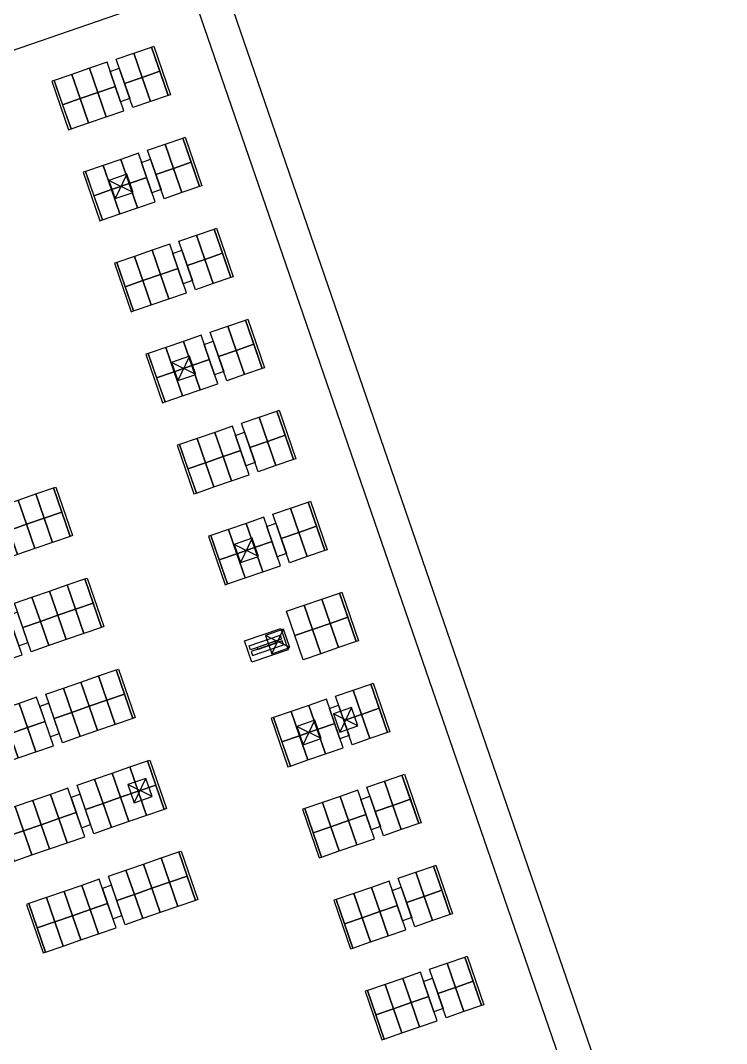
# Model space of a CAD drawing. Extents: x 809431 to 809707, y 818703 to 819368.
# Drawn here: x 809504.83 to 809526.84, y 819239.22 to 819271.11 of the extents above; entities that cross this region are included whole.
import ezdxf

# ---------------------------------------------------------------- set-up
doc = ezdxf.new("R2010")
doc.units = 0
for name, color, linetype in [('Fix Furn', 7, 'Continuous'), ('MAJ082__', 7, 'Continuous'), ('MAJ230__', 7, 'Continuous'), ('MAJ430_B', 7, 'Continuous'), ('MAJ430_R', 7, 'Continuous'), ('MAJ724__', 7, 'Continuous'), ('MAJ740__', 7, 'Continuous'), ('MAJ971__', 7, 'Continuous')]:
    doc.layers.add(name, color=color, linetype=linetype)

# ---------------------------------------------------------------- blocks, each defined once
blk = doc.blocks.new('8-Seater')
at = {"layer": 'Fix Furn'}
for points in [[(316.683, 206.688), (316.683, 206.608), (315.083, 206.608), (315.083, 206.688)], [(315.883, 206.608), (315.883, 206.028), (315.083, 206.028), (315.083, 206.608)], [(316.683, 206.608), (316.683, 206.028), (315.883, 206.028), (315.883, 206.608)], [(315.883, 206.028), (315.883, 205.448), (315.083, 205.448), (315.083, 206.028)], [(316.683, 206.028), (316.683, 205.448), (315.883, 205.448), (315.883, 206.028)], [(315.883, 205.448), (315.883, 204.868), (315.083, 204.868), (315.083, 205.448)], [(316.683, 205.448), (316.683, 204.868), (315.883, 204.868), (315.883, 205.448)], [(315.883, 204.868), (315.883, 204.288), (315.083, 204.288), (315.083, 204.868)], [(316.683, 204.868), (316.683, 204.288), (315.883, 204.288), (315.883, 204.868)], [(316.383, 203.988), (315.383, 203.988), (315.383, 204.288), (316.383, 204.288)], [(315.883, 203.408), (315.883, 203.988), (315.083, 203.988), (315.083, 203.408)], [(316.683, 203.408), (316.683, 203.988), (315.883, 203.988), (315.883, 203.408)], [(315.883, 202.828), (315.883, 203.408), (315.083, 203.408), (315.083, 202.828)], [(316.683, 202.828), (316.683, 203.408), (315.883, 203.408), (315.883, 202.828)], [(315.883, 202.248), (315.883, 202.828), (315.083, 202.828), (315.083, 202.248)], [(316.683, 202.248), (316.683, 202.828), (315.883, 202.828), (315.883, 202.248)], [(315.883, 201.668), (315.883, 202.248), (315.083, 202.248), (315.083, 201.668)], [(316.683, 201.668), (316.683, 202.248), (315.883, 202.248), (315.883, 201.668)], [(316.683, 201.588), (316.683, 201.668), (315.083, 201.668), (315.083, 201.588)]]:
    blk.add_lwpolyline(points, close=True, dxfattribs=at)
blk = doc.blocks.new('2x5-Seater')
at = {"layer": 'Fix Furn'}
for points in [[(238.683, 161.455), (238.683, 161.375), (237.083, 161.375), (237.083, 161.455)], [(237.883, 161.375), (237.883, 160.795), (237.083, 160.795), (237.083, 161.375)], [(238.683, 161.375), (238.683, 160.795), (237.883, 160.795), (237.883, 161.375)], [(237.883, 160.795), (237.883, 160.215), (237.083, 160.215), (237.083, 160.795)], [(238.683, 160.795), (238.683, 160.215), (237.883, 160.215), (237.883, 160.795)], [(238.383, 159.915), (237.383, 159.915), (237.383, 160.215), (238.383, 160.215)], [(237.883, 159.335), (237.883, 159.915), (237.083, 159.915), (237.083, 159.335)], [(238.683, 159.335), (238.683, 159.915), (237.883, 159.915), (237.883, 159.335)], [(237.883, 158.755), (237.883, 159.335), (237.083, 159.335), (237.083, 158.755)], [(238.683, 158.755), (238.683, 159.335), (237.883, 159.335), (237.883, 158.755)], [(237.883, 158.175), (237.883, 158.755), (237.083, 158.755), (237.083, 158.175)], [(238.683, 158.175), (238.683, 158.755), (237.883, 158.755), (237.883, 158.175)], [(238.683, 158.095), (238.683, 158.175), (237.083, 158.175), (237.083, 158.095)]]:
    blk.add_lwpolyline(points, close=True, dxfattribs=at)
blk = doc.blocks.new('6-Seater without table')
at = {"layer": 'Fix Furn'}
for points in [[(604.684, 150.957), (604.684, 150.877), (603.084, 150.877), (603.084, 150.957)], [(603.884, 150.877), (603.884, 150.297), (603.084, 150.297), (603.084, 150.877)], [(604.684, 150.877), (604.684, 150.297), (603.884, 150.297), (603.884, 150.877)], [(603.884, 150.297), (603.884, 149.717), (603.084, 149.717), (603.084, 150.297)], [(604.684, 150.297), (604.684, 149.717), (603.884, 149.717), (603.884, 150.297)], [(603.884, 149.717), (603.884, 149.137), (603.084, 149.137), (603.084, 149.717)], [(604.684, 149.717), (604.684, 149.137), (603.884, 149.137), (603.884, 149.717)]]:
    blk.add_lwpolyline(points, close=True, dxfattribs=at)

msp = doc.modelspace()

# ---------------------------------------------------------------- linework, layer by layer
at = {"layer": 'MAJ082__'}
msp.add_lwpolyline([(809500.487, 819277.003), (809505.593, 819278.761), (809508.132, 819271.386), (809503.026, 819269.628)], close=True, dxfattribs=at)
at = {"layer": 'MAJ230__'}
msp.add_line((809482.498, 819352.397), (809526.464, 819224.711), dxfattribs=at)
at = {"layer": 'MAJ430_B'}
for p, q in [((809512.665, 819251.371), (809513.037, 819252.134)), ((809513.232, 819251.567), (809512.47, 819251.939)), ((809513.642, 819248.535), (809514.014, 819249.298)), ((809514.209, 819248.73), (809513.447, 819249.102)), ((809508.943, 819246.917), (809508.18, 819247.289)), ((809508.375, 819246.721), (809508.747, 819247.484))]:
    msp.add_line(p, q, dxfattribs=at)
for points in [[(809513.037, 819252.134), (809512.47, 819251.939), (809512.665, 819251.371), (809513.232, 819251.567)], [(809514.014, 819249.298), (809513.447, 819249.102), (809513.642, 819248.535), (809514.209, 819248.73)], [(809508.747, 819247.484), (809508.18, 819247.289), (809508.375, 819246.721), (809508.943, 819246.917)]]:
    msp.add_lwpolyline(points, close=True, dxfattribs=at)
at = {"layer": 'MAJ430_R'}
for p, q in [((809508.349, 819265.75), (809507.586, 819266.122)), ((809508.154, 819266.317), (809507.782, 819265.554)), ((809510.107, 819260.644), (809509.735, 819259.881)), ((809510.302, 819260.076), (809509.54, 819260.448)), ((809512.06, 819254.971), (809511.688, 819254.208)), ((809512.256, 819254.403), (809511.493, 819254.775)), ((809515.353, 819249.124), (809514.591, 819249.496)), ((809515.158, 819249.691), (809514.786, 819248.929))]:
    msp.add_line(p, q, dxfattribs=at)
for points in [[(809507.586, 819266.122), (809507.782, 819265.554), (809508.349, 819265.75), (809508.154, 819266.317)], [(809509.54, 819260.448), (809509.735, 819259.881), (809510.302, 819260.076), (809510.107, 819260.644)], [(809511.493, 819254.775), (809511.688, 819254.208), (809512.256, 819254.403), (809512.06, 819254.971)], [(809514.591, 819249.496), (809514.786, 819248.929), (809515.353, 819249.124), (809515.158, 819249.691)]]:
    msp.add_lwpolyline(points, close=True, dxfattribs=at)
at = {"layer": 'MAJ740__'}
for points in [[(809513.183, 819251.496), (809512.048, 819251.106), (809511.82, 819251.767), (809512.955, 819252.158)], [(809512.974, 819251.826), (809512.009, 819251.494), (809511.968, 819251.614), (809512.933, 819251.946)], [(809512.993, 819251.77), (809512.029, 819251.437), (809512.07, 819251.318), (809513.035, 819251.65)], [(809512.228, 819251.506), (809512.795, 819251.701), (809512.775, 819251.758), (809512.208, 819251.563)]]:
    msp.add_lwpolyline(points, close=True, dxfattribs=at)
at = {"layer": 'MAJ971__'}
msp.add_lwpolyline([(809527.44, 819225.047), (809482.384, 819355.898)], dxfattribs=at)

# ---------------------------------------------------------------- block references
at = {"layer": 'MAJ724__', "rotation": -71.0001098042651}
for name, p in [('2x5-Seater', (809279.145, 819441.909)), ('2x5-Seater', (809280.122, 819439.072)), ('2x5-Seater', (809281.098, 819436.236)), ('2x5-Seater', (809282.075, 819433.399)), ('2x5-Seater', (809283.052, 819430.562)), ('2x5-Seater', (809284.028, 819427.726)), ('6-Seater without table', (809175.774, 819774.368)), ('2x5-Seater', (809285.982, 819422.053)), ('2x5-Seater', (809286.958, 819419.216)), ('2x5-Seater', (809287.935, 819416.38)), ('2x5-Seater', (809288.912, 819413.543))]:
    msp.add_blockref(name, p, dxfattribs=at)
at = {"layer": 'MAJ724__', "yscale": -1.0000000000000002, "rotation": -70.99989299695696}
for p in [(809593.961, 819620.112), (809594.938, 819617.275), (809595.915, 819614.438), (809596.891, 819611.602), (809597.868, 819608.765)]:
    msp.add_blockref('8-Seater', p, dxfattribs=at)

doc.saveas('drawing.dxf')
